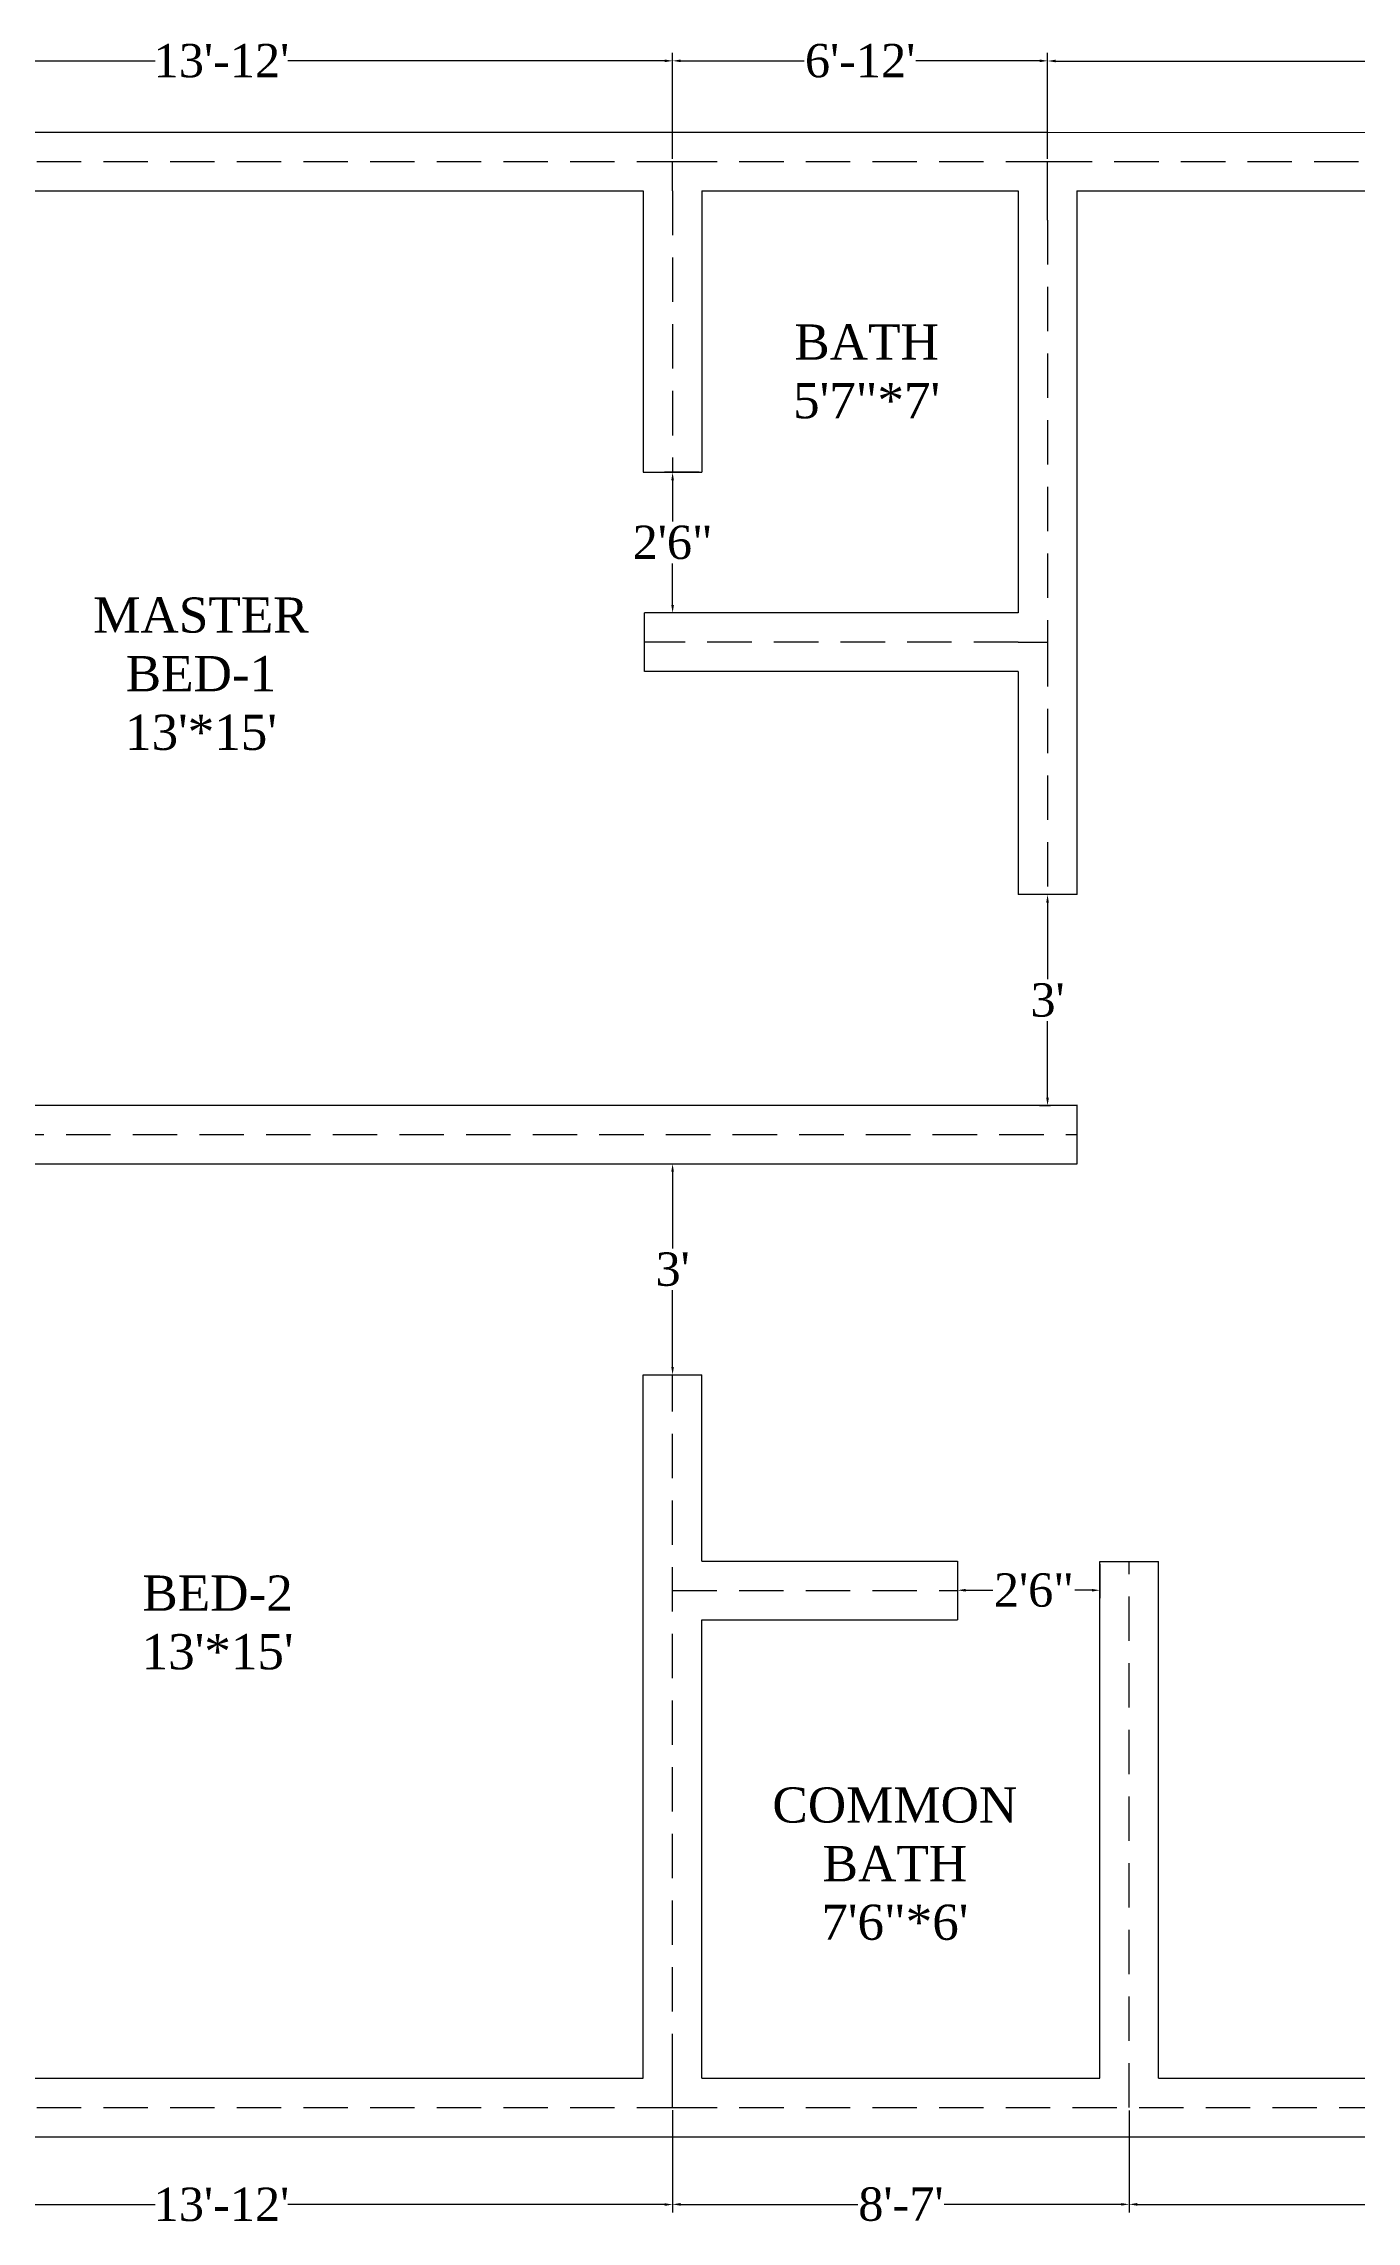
# Model space of a CAD drawing. Header units: inches. Extents: x 12 to 130, y 10 to 69.
# Drawn here: x 41.73 to 71.28, y 10.14 to 59.14 of the extents above; entities that cross this region are included whole.
import ezdxf

# ---------------------------------------------------------------- set-up
doc = ezdxf.new("R2010")
doc.units = ezdxf.units.IN
doc.header["$LTSCALE"] = 2
doc.header["$MEASUREMENT"] = 0
doc.linetypes.add('HIDDENX2', pattern=[0.75, 0.5, -0.25])
doc.styles.get("Standard").update_dxf_attribs({"font": 'arial.ttf'})
doc.dimstyles.get("Standard").update_dxf_attribs({"dimtxt": 0.18, "dimasz": 0.18, "dimexe": 0.18, "dimexo": 0.0625, "dimgap": 0.09, "dimtad": 0, "dimtih": 1, "dimtoh": 1, "dimdec": 4, "dimzin": 0, "dimdsep": 46, "dimtxsty": 'Standard', "dimcen": 0.09, "dimadec": 0, "dimazin": 0, "dimtfac": 1, "dimtdec": 4, "dimtofl": 0, "dimtmove": 0, "dimatfit": 3, "dimfxl": 1, "dimtolj": 1, "dimtzin": 0, "dimarcsym": 0})

# ---------------------------------------------------------------- blocks, each defined once
blk = doc.blocks.new('*D4')
at = {"color": 0, "lineweight": -2, "transparency": 16777216}
for p, q in [((56.483, 49.498), (55.706, 49.498)), ((55.886, 49.318), (55.886, 48.387)), ((55.886, 46.513), (55.886, 47.444)), ((56.483, 46.333), (55.706, 46.333))]:
    blk.add_line(p, q, dxfattribs=at)
at = {"color": 0, "transparency": 16777216}
for points in [[(55.856, 49.318), (55.916, 49.318), (55.886, 49.498)], [(55.856, 46.513), (55.916, 46.513), (55.886, 46.333)]]:
    blk.add_solid(points, dxfattribs=at)
at = {"layer": 'Defpoints', "color": 0, "transparency": 16777216}
for p in [(55.886, 49.498), (56.545, 49.498), (56.545, 46.333)]:
    blk.add_point(p, dxfattribs=at)
at = {"color": 0, "transparency": 16777216, "insert": (55.886, 47.916), "char_height": 0.18, "attachment_point": 5}
blk.add_mtext('\\A1;{\\fTimes New Roman|b0|i0|c0|p18;\\H4.16667x;2\'6"}', dxfattribs=at)
blk = doc.blocks.new('*D5')
at = {"color": 0, "lineweight": -2, "transparency": 16777216}
for p, q in [((55.289, 33.938), (56.066, 33.938)), ((55.886, 33.758), (55.886, 32.035)), ((55.886, 29.37), (55.886, 31.092)), ((55.289, 29.19), (56.066, 29.19))]:
    blk.add_line(p, q, dxfattribs=at)
at = {"color": 0, "transparency": 16777216}
for points in [[(55.856, 33.758), (55.916, 33.758), (55.886, 33.938)], [(55.856, 29.37), (55.916, 29.37), (55.886, 29.19)]]:
    blk.add_solid(points, dxfattribs=at)
at = {"layer": 'Defpoints', "color": 0, "transparency": 16777216}
for p in [(55.226, 33.938), (55.886, 33.938), (55.226, 29.19)]:
    blk.add_point(p, dxfattribs=at)
at = {"color": 0, "transparency": 16777216, "insert": (55.886, 31.564), "char_height": 0.18, "attachment_point": 5}
blk.add_mtext("\\A1;{\\fTimes New Roman|b0|i0|c0|p18;\\H4.16667x;3'}", dxfattribs=at)
blk = doc.blocks.new('*D6')
at = {"color": 0, "lineweight": -2, "transparency": 16777216}
for p, q in [((35.578, 56.55), (35.578, 58.934)), ((55.886, 56.55), (55.886, 58.934)), ((35.758, 58.754), (44.239, 58.754)), ((55.706, 58.754), (47.225, 58.754))]:
    blk.add_line(p, q, dxfattribs=at)
at = {"color": 0, "transparency": 16777216}
for points in [[(35.758, 58.784), (35.758, 58.724), (35.578, 58.754)], [(55.706, 58.784), (55.706, 58.724), (55.886, 58.754)]]:
    blk.add_solid(points, dxfattribs=at)
at = {"layer": 'Defpoints', "color": 0, "transparency": 16777216}
for p in [(35.578, 58.754), (35.578, 56.487), (55.886, 56.487)]:
    blk.add_point(p, dxfattribs=at)
at = {"color": 0, "transparency": 16777216, "insert": (45.732, 58.754), "char_height": 0.18, "attachment_point": 5}
blk.add_mtext("\\A1;{\\fTimes New Roman|b0|i0|c0|p18;\\H4.16667x;13'-12'}", dxfattribs=at)
blk = doc.blocks.new('*D7')
at = {"color": 0, "lineweight": -2, "transparency": 16777216}
for p, q in [((55.886, 56.55), (55.886, 58.934)), ((64.325, 56.55), (64.325, 58.934)), ((56.066, 58.754), (58.848, 58.754)), ((64.145, 58.754), (61.363, 58.754))]:
    blk.add_line(p, q, dxfattribs=at)
at = {"color": 0, "transparency": 16777216}
for points in [[(56.066, 58.784), (56.066, 58.724), (55.886, 58.754)], [(64.145, 58.784), (64.145, 58.724), (64.325, 58.754)]]:
    blk.add_solid(points, dxfattribs=at)
at = {"layer": 'Defpoints', "color": 0, "transparency": 16777216}
for p in [(64.325, 58.754), (55.886, 56.487), (64.325, 56.487)]:
    blk.add_point(p, dxfattribs=at)
at = {"color": 0, "transparency": 16777216, "insert": (60.106, 58.754), "char_height": 0.18, "attachment_point": 5}
blk.add_mtext("\\A1;{\\fTimes New Roman|b0|i0|c0|p18;\\H4.16667x;6'-12'}", dxfattribs=at)
blk = doc.blocks.new('*D8')
at = {"color": 0, "lineweight": -2, "transparency": 16777216}
for p, q in [((64.325, 56.55), (64.325, 58.93)), ((94.544, 56.54), (94.544, 58.93)), ((64.505, 58.75), (77.942, 58.75)), ((94.364, 58.75), (80.928, 58.75))]:
    blk.add_line(p, q, dxfattribs=at)
at = {"color": 0, "transparency": 16777216}
for points in [[(64.505, 58.78), (64.505, 58.72), (64.325, 58.75)], [(94.364, 58.78), (94.364, 58.72), (94.544, 58.75)]]:
    blk.add_solid(points, dxfattribs=at)
at = {"layer": 'Defpoints', "color": 0, "transparency": 16777216}
for p in [(94.544, 58.75), (64.325, 56.487), (94.544, 56.477)]:
    blk.add_point(p, dxfattribs=at)
at = {"color": 0, "transparency": 16777216, "insert": (79.435, 58.75), "char_height": 0.18, "attachment_point": 5}
blk.add_mtext("\\A1;{\\fTimes New Roman|b0|i0|c0|p18;\\H4.16667x;19'-13'}", dxfattribs=at)
blk = doc.blocks.new('*D11')
at = {"color": 0, "lineweight": -2, "transparency": 16777216}
for p, q in [((66.163, 12.642), (66.163, 10.347)), ((90.963, 12.644), (90.963, 10.347)), ((66.343, 10.527), (77.07, 10.527)), ((90.783, 10.527), (80.056, 10.527))]:
    blk.add_line(p, q, dxfattribs=at)
at = {"color": 0, "transparency": 16777216}
for points in [[(66.343, 10.557), (66.343, 10.497), (66.163, 10.527)], [(90.783, 10.557), (90.783, 10.497), (90.963, 10.527)]]:
    blk.add_solid(points, dxfattribs=at)
at = {"layer": 'Defpoints', "color": 0, "transparency": 16777216}
for p in [(66.163, 12.704), (90.963, 12.706), (66.163, 10.527)]:
    blk.add_point(p, dxfattribs=at)
at = {"color": 0, "transparency": 16777216, "insert": (78.563, 10.527), "char_height": 0.18, "attachment_point": 5}
blk.add_mtext("\\A1;{\\fTimes New Roman|b0|i0|c0|p18;\\H4.16667x;17'-13'}", dxfattribs=at)
blk = doc.blocks.new('*D12')
at = {"color": 0, "lineweight": -2, "transparency": 16777216}
for p, q in [((35.578, 12.644), (35.578, 10.343)), ((55.886, 12.644), (55.886, 10.343)), ((35.758, 10.523), (44.239, 10.523)), ((55.706, 10.523), (47.225, 10.523))]:
    blk.add_line(p, q, dxfattribs=at)
at = {"color": 0, "transparency": 16777216}
for points in [[(35.758, 10.553), (35.758, 10.493), (35.578, 10.523)], [(55.706, 10.553), (55.706, 10.493), (55.886, 10.523)]]:
    blk.add_solid(points, dxfattribs=at)
at = {"layer": 'Defpoints', "color": 0, "transparency": 16777216}
for p in [(35.578, 12.706), (55.886, 12.706), (35.578, 10.523)]:
    blk.add_point(p, dxfattribs=at)
at = {"color": 0, "transparency": 16777216, "insert": (45.732, 10.523), "char_height": 0.18, "attachment_point": 5}
blk.add_mtext("\\A1;{\\fTimes New Roman|b0|i0|c0|p18;\\H4.16667x;13'-12'}", dxfattribs=at)
blk = doc.blocks.new('*D20')
at = {"color": 0, "lineweight": -2, "transparency": 16777216}
for p, q in [((64.387, 39.994), (64.144, 39.994)), ((64.324, 39.814), (64.324, 38.092)), ((64.324, 35.426), (64.324, 37.149)), ((64.387, 35.246), (64.144, 35.246))]:
    blk.add_line(p, q, dxfattribs=at)
at = {"color": 0, "transparency": 16777216}
for points in [[(64.294, 39.814), (64.354, 39.814), (64.324, 39.994)], [(64.294, 35.426), (64.354, 35.426), (64.324, 35.246)]]:
    blk.add_solid(points, dxfattribs=at)
at = {"layer": 'Defpoints', "color": 0, "transparency": 16777216}
for p in [(64.324, 39.994), (64.449, 39.994), (64.449, 35.246)]:
    blk.add_point(p, dxfattribs=at)
at = {"color": 0, "transparency": 16777216, "insert": (64.324, 37.62), "char_height": 0.18, "attachment_point": 5}
blk.add_mtext("\\A1;{\\fTimes New Roman|b0|i0|c0|p18;\\H4.16667x;3'}", dxfattribs=at)
blk = doc.blocks.new('*D23')
at = {"color": 0, "lineweight": -2, "transparency": 16777216}
for p, q in [((62.3, 24.937), (62.3, 24.164)), ((65.503, 24.927), (65.503, 24.164)), ((62.48, 24.344), (63.096, 24.344)), ((65.323, 24.344), (64.937, 24.344))]:
    blk.add_line(p, q, dxfattribs=at)
at = {"color": 0, "transparency": 16777216}
for points in [[(62.48, 24.374), (62.48, 24.314), (62.3, 24.344)], [(65.323, 24.374), (65.323, 24.314), (65.503, 24.344)]]:
    blk.add_solid(points, dxfattribs=at)
at = {"layer": 'Defpoints', "color": 0, "transparency": 16777216}
for p in [(62.3, 24.999), (65.503, 24.989), (65.503, 24.344)]:
    blk.add_point(p, dxfattribs=at)
at = {"color": 0, "transparency": 16777216, "insert": (64.016, 24.344), "char_height": 0.18, "attachment_point": 5}
blk.add_mtext('\\A1;{\\fTimes New Roman|b0|i0|c0|p18;\\H4.16667x;2\'6"}', dxfattribs=at)
blk = doc.blocks.new('*D29')
at = {"color": 0, "lineweight": -2, "transparency": 16777216}
for p, q in [((55.886, 12.644), (55.886, 10.347)), ((66.163, 12.642), (66.163, 10.347)), ((56.066, 10.527), (60.054, 10.527)), ((65.983, 10.527), (61.995, 10.527))]:
    blk.add_line(p, q, dxfattribs=at)
at = {"color": 0, "transparency": 16777216}
for points in [[(56.066, 10.557), (56.066, 10.497), (55.886, 10.527)], [(65.983, 10.557), (65.983, 10.497), (66.163, 10.527)]]:
    blk.add_solid(points, dxfattribs=at)
at = {"layer": 'Defpoints', "color": 0, "transparency": 16777216}
for p in [(55.886, 12.706), (66.163, 12.704), (66.163, 10.527)]:
    blk.add_point(p, dxfattribs=at)
at = {"color": 0, "transparency": 16777216, "insert": (61.024, 10.527), "char_height": 0.18, "attachment_point": 5}
blk.add_mtext("\\A1;{\\fTimes New Roman|b0|i0|c0|p18;\\H4.16667x;8'-7'}", dxfattribs=at)

msp = doc.modelspace()

# ---------------------------------------------------------------- linework, layer by layer
for p, q in [((36.23695, 57.14684), (55.22639, 57.14684)), ((55.22639, 57.14684), (64.3255, 57.14684)), ((64.3255, 57.14684), (99.69362, 57.13996)), ((55.88575, 55.82813), (55.88575, 56.48749)), ((64.3255, 55.82813), (64.3255, 56.48749)), ((36.23695, 55.82813), (55.22639, 55.82813)), ((55.22639, 55.82813), (55.22639, 49.49832)), ((56.5451, 55.82813), (56.5451, 49.49832)), ((56.5451, 55.82813), (63.66614, 55.82813)), ((63.66614, 55.82813), (63.66614, 46.33341)), ((64.3255, 55.16878), (64.3255, 55.82813)), ((64.98485, 55.82813), (90.30411, 55.82813)), ((64.98485, 55.82813), (64.98485, 39.99726)), ((55.22639, 49.49832), (56.5451, 49.49832)), ((63.66614, 46.33341), (55.25562, 46.33341)), ((55.25562, 45.0147), (55.25562, 46.33341)), ((63.66614, 45.0147), (55.25562, 45.0147)), ((63.66614, 45.0147), (63.66614, 39.99726)), ((64.98989, 39.99726), (63.66374, 39.99726)), ((36.23695, 35.25623), (64.99608, 35.25623)), ((64.98485, 35.25623), (64.98485, 33.93752)), ((36.23695, 33.93752), (64.98783, 33.93752)), ((55.22639, 13.36563), (55.22639, 29.19016)), ((55.22639, 29.19016), (56.5451, 29.19016)), ((56.5451, 24.99906), (56.5451, 29.19016)), ((56.54378, 24.99906), (62.30046, 24.99906)), ((62.30046, 24.99906), (62.30046, 23.68035)), ((65.50344, 13.36462), (65.50344, 24.98911)), ((65.50344, 24.98911), (66.82215, 24.98911)), ((66.82215, 13.36462), (66.82215, 24.98911)), ((56.5436, 23.68035), (62.30046, 23.68035)), ((56.5451, 13.36563), (56.5451, 23.68035)), ((36.23695, 13.36563), (55.22639, 13.36563)), ((55.88575, 12.70627), (55.88575, 13.36563)), ((56.5451, 13.36563), (65.50344, 13.36563)), ((66.82215, 13.36563), (90.30411, 13.36563)), ((36.23695, 12.04691), (55.22639, 12.04691)), ((55.22639, 12.04691), (56.5451, 12.04691)), ((56.5451, 12.04691), (90.30411, 12.04691))]:
    msp.add_line(p, q)
at = {"color": 1, "linetype": 'HIDDENX2'}
for p, q in [((35.57759, 56.48749), (55.88575, 56.48749)), ((55.88575, 56.48749), (64.3255, 56.48749)), ((64.3255, 56.48749), (90.96347, 56.48749)), ((55.88575, 55.82813), (55.88575, 49.49832)), ((64.3255, 55.16878), (64.3255, 45.67405)), ((63.66614, 45.67405), (55.25581, 45.67405)), ((64.3255, 45.67405), (64.3255, 39.99726)), ((36.23695, 34.59688), (64.98989, 34.59688)), ((55.88575, 13.36563), (55.88575, 29.19016)), ((66.1628, 12.70448), (66.1628, 24.98911)), ((55.88155, 24.3397), (62.30374, 24.3397)), ((35.57759, 12.70627), (55.88575, 12.70627)), ((55.88575, 12.70627), (90.96347, 12.70627))]:
    msp.add_line(p, q, dxfattribs=at)
at = {"color": 1}
msp.add_line((63.66614, 45.67405), (64.3255, 45.67405), dxfattribs=at)

# ---------------------------------------------------------------- texts
at = {"char_height": 0.7912268, "attachment_point": 2}
for s, insert in [('{\\fTimes New Roman|b0|i0|c0|p18;BATH\\P5\'7"*7\'}', (60.25187, 52.82342)), ("{\\fTimes New Roman|b0|i0|c0|p18;MASTER\\PBED-1\\P13'*15'}", (45.27195, 46.68089)), ("{\\fTimes New Roman|b0|i0|c0|p18;BED-2\\P13'*15'}", (45.64534, 24.6761)), ('{\\fTimes New Roman|b0|i0|c0|p18;COMMON\\PBATH\\P7\'6"*6\'}', (60.88776, 19.90874))]:
    msp.add_mtext(s, dxfattribs=dict(at, insert=insert))

# ---------------------------------------------------------------- dimensions: what is measured, and where the dimension line sits
for base, p1, p2, text, picture, middle in [((35.57759, 58.75369), (55.88575, 56.48749), (35.57759, 56.48749), "{\\fTimes New Roman|b0|i0|c0|p18;\\H4.16667x;13'-12'}", '*D6', (45.73167, 58.75369)), ((64.3255, 58.75369), (55.88575, 56.48749), (64.3255, 56.48749), "{\\fTimes New Roman|b0|i0|c0|p18;\\H4.16667x;6'-12'}", '*D7', (60.10562, 58.75369)), ((94.54368, 58.74974), (64.3255, 56.48749), (94.54368, 56.47714), "{\\fTimes New Roman|b0|i0|c0|p18;\\H4.16667x;19'-13'}", '*D8', (79.43459, 58.74974)), ((35.57759, 10.5234), (55.88575, 12.70627), (35.57759, 12.70627), "{\\fTimes New Roman|b0|i0|c0|p18;\\H4.16667x;13'-12'}", '*D12', (45.73167, 10.5234)), ((66.1628, 10.52735), (55.88575, 12.70627), (66.1628, 12.70448), "{\\fTimes New Roman|b0|i0|c0|p18;\\H4.16667x;8'-7'}", '*D29', (61.02427, 10.52735)), ((66.1628, 10.52735), (90.96347, 12.70627), (66.1628, 12.70448), "{\\fTimes New Roman|b0|i0|c0|p18;\\H4.16667x;17'-13'}", '*D11', (78.56313, 10.52735))]:
    dim = msp.add_linear_dim(base=base, p1=p1, p2=p2, text=text, dimstyle='Standard')
    dim.commit()
    dim.dimension.update_dxf_attribs({"geometry": picture, "text_midpoint": middle})
for base, p1, p2, text, picture, middle in [((55.88575, 49.49832), (56.5451, 46.33341), (56.5451, 49.49832), '{\\fTimes New Roman|b0|i0|c0|p18;\\H4.16667x;2\'6"}', '*D4', (55.88575, 47.91586)), ((55.88575, 33.93752), (55.22639, 29.19016), (55.22639, 33.93752), "{\\fTimes New Roman|b0|i0|c0|p18;\\H4.16667x;3'}", '*D5', (55.88575, 31.56384))]:
    dim = msp.add_linear_dim(base=base, p1=p1, p2=p2, angle=90, text=text, dimstyle='Standard')
    dim.commit()
    dim.dimension.update_dxf_attribs({"geometry": picture, "text_midpoint": middle})
dim = msp.add_linear_dim(base=(64.32447, 39.9938), p1=(64.44934, 35.24644), p2=(64.44934, 39.9938), angle=90, text="{\\fTimes New Roman|b0|i0|c0|p18;\\H4.16667x;3'}", dimstyle='Standard')
dim.commit()
dim.dimension.update_dxf_attribs({"geometry": '*D20', "text_midpoint": (64.32447, 37.62012), "dimtype": 160})
dim = msp.add_linear_dim(base=(65.50344, 24.34378), p1=(62.30046, 24.99906), p2=(65.50344, 24.98911), text='{\\fTimes New Roman|b0|i0|c0|p18;\\H4.16667x;2\'6"}', dimstyle='Standard')
dim.commit()
dim.dimension.update_dxf_attribs({"geometry": '*D23', "text_midpoint": (64.01645, 24.34378), "dimtype": 160})

doc.saveas('drawing.dxf')
